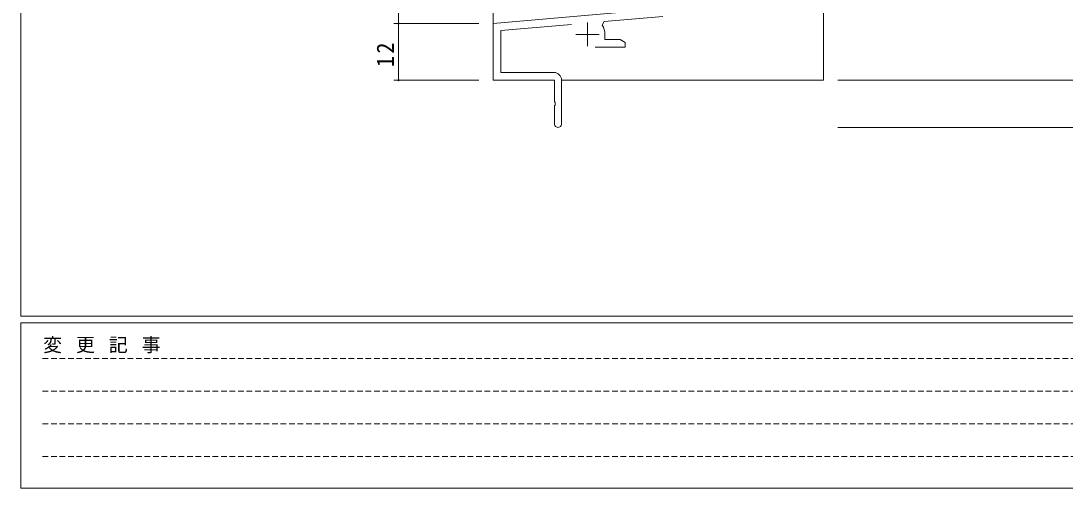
# Model space of a CAD drawing. Units: millimetres on the paper. Extents: x -420 to 373, y -297 to 267.
# Drawn here: x -417.7 to -196.5, y -297 to -198 of the extents above; entities that cross this region are included whole.
import ezdxf

# ---------------------------------------------------------------- set-up
doc = ezdxf.new("R2010")
doc.units = ezdxf.units.MM
doc.linetypes.add('DASHED1', pattern=[1.8, 1.2, -0.6])
for name, color, linetype, lineweight in [('0-1_YKK_ZWAK', 7, 'Continuous', 9), ('0-3_YKK_11', 7, 'Continuous', 9), ('0-4_YKK_12', 2, 'Continuous', 9), ('0-6_YKK_D', 6, 'Continuous', 9)]:
    doc.layers.add(name, color=color, linetype=linetype, lineweight=lineweight)
doc.styles.add('ＭＳ ゴシック', font='')
doc.styles.get('ＭＳ ゴシック').set_extended_font_data('MS Gothic')

msp = doc.modelspace()

# ---------------------------------------------------------------- linework, layer by layer
at = {"layer": '0-1_YKK_ZWAK'}
for p, q in [((-417.7, -260.6), (-417.7, 264.4)), ((352.3, -260.6), (-417.7, -260.6)), ((-417.7, -297), (-417.7, -262)), ((314.5, -262), (-417.7, -262)), ((-417.7, -297), (314.5, -297))]:
    msp.add_line(p, q, dxfattribs=at)
at = {"layer": '0-1_YKK_ZWAK', "linetype": 'DASHED1'}
for p, q in [((-413.101, -269.512), (-164.909, -269.512)), ((-413.101, -276.441), (-164.909, -276.441)), ((-413.101, -283.37), (-164.909, -283.37)), ((-413.101, -290.298), (-164.909, -290.298))]:
    msp.add_line(p, q, dxfattribs=at)
at = {"layer": '0-3_YKK_11'}
for p, q in [((-282.084, -195.484), (-317.7, -198.6)), ((-317.7, -198.6), (-317.7, -210.6)), ((-316.07, -200.094), (-301.07, -198.781)), ((-297.7, -198.4), (-297.7, -203.4)), ((-294.561, -198.941), (-294.18, -198.179)), ((-294.18, -198.179), (-281.714, -197.088)), ((-316.07, -208.97), (-316.07, -200.094)), ((-300.2, -200.9), (-295.2, -200.9)), ((-304.8, -208.97), (-316.07, -208.97)), ((-317.7, -210.6), (-304.7, -210.6)), ((-304.7, -210.6), (-304.7, -215.142)), ((-303.2, -219.85), (-303.2, -210.57))]:
    msp.add_line(p, q, dxfattribs=at)
for points in [[(-296.05, -203.6), (-289.7, -203.6), (-289.7, -202.6), (-290.791, -201.97), (-294, -201.97), (-294, -200.9)], [(-304.7, -215.142), (-304.58, -215.325), (-304.58, -215.875), (-304.7, -216.058), (-304.7, -219.85)]]:
    msp.add_lwpolyline(points, dxfattribs=at)
for centre, radius, start, end in [((-297.7, -200.9), 3.7, 0, 31.9633), ((-304.8, -210.57), 1.6, 0, 89.99998), ((-303.95, -219.85), 0.75, 179.99998, 0)]:
    msp.add_arc(centre, radius, start, end, dxfattribs=at)
at = {"layer": '0-4_YKK_12'}
for p, q in [((-317.7, -13.6), (-317.7, -210.6)), ((-247.7, -154.6), (-247.7, -210.6)), ((-317.4, -210.6), (-317.7, -210.6)), ((-317.7, -210.6), (-305, -210.6)), ((-303.2, -210.6), (-247.7, -210.6))]:
    msp.add_line(p, q, dxfattribs=at)
at = {"layer": '0-6_YKK_D'}
for p, q in [((-337.7, -198.6), (-337.7, -185.6)), ((-320.7, -198.6), (-338.7, -198.6)), ((-320.7, -198.6), (-338.7, -198.6)), ((-337.7, -198.6), (-337.7, -210.6)), ((-320.7, -210.6), (-338.7, -210.6)), ((-244.7, -210.6), (-155.7, -210.6)), ((-244.7, -210.6), (-155.7, -210.6)), ((-244.7, -220.6), (-155.7, -220.6))]:
    msp.add_line(p, q, dxfattribs=at)
for centre, start, end in [((-337.7, -198.6), 90, 270), ((-337.7, -198.6), 90, 270), ((-337.7, -198.6), 270, 90), ((-337.7, -198.6), 270, 90), ((-337.7, -210.6), 90, 270), ((-337.7, -210.6), 270, 90)]:
    msp.add_arc(centre, 0.106, start, end, dxfattribs=at)

# ---------------------------------------------------------------- texts
at = {"layer": '0-1_YKK_ZWAK', "insert": (-412.986, -268.447), "char_height": 2.933, "attachment_point": 7, "style": 'ＭＳ ゴシック'}
msp.add_mtext('\\T1.16;変\\~更\\~記\\~事', dxfattribs=at)
at = {"layer": '0-6_YKK_D', "color": 3, "insert": (-338.7, -207.853), "char_height": 3.666, "attachment_point": 7, "rotation": 90, "style": 'ＭＳ ゴシック'}
msp.add_mtext('\\T1.21;\\W0.95;12', dxfattribs=at)

doc.saveas('drawing.dxf')
